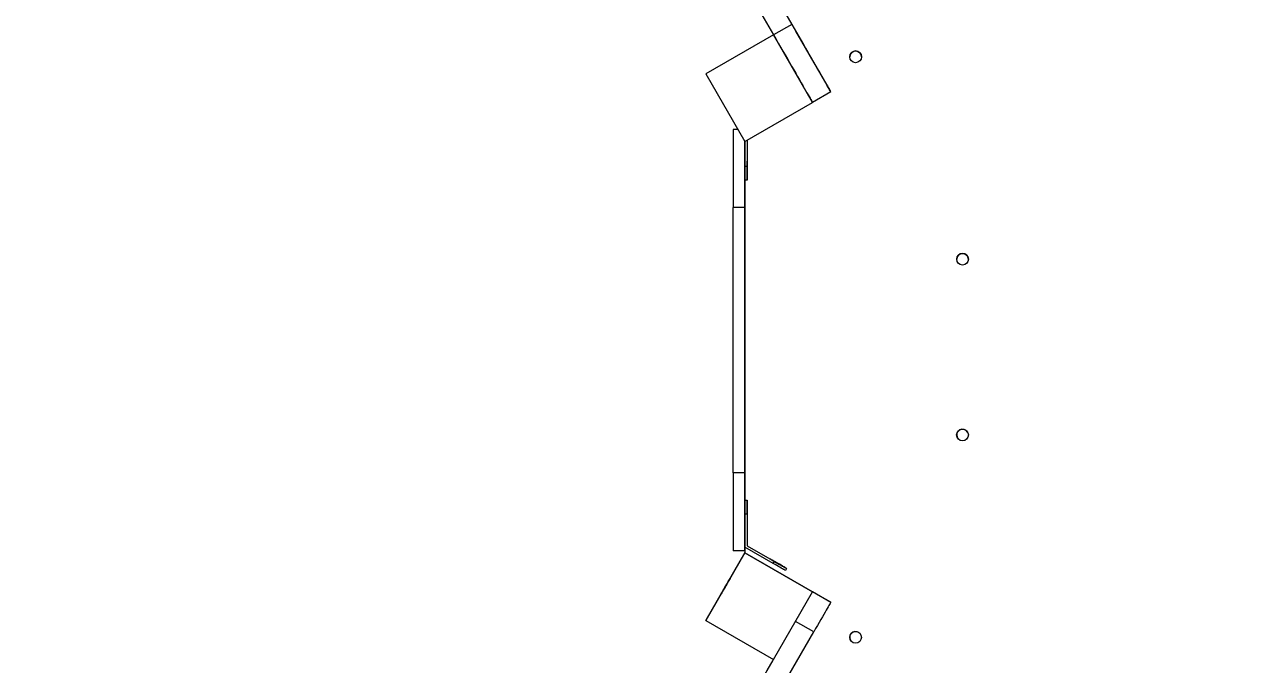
# Model space of a CAD drawing. Header units: millimetres. Extents: x 10684 to 26054, y -4768 to 6894.
# Drawn here: x 15979 to 17536, y 314 to 1134 of the extents above; entities that cross this region are included whole.
import ezdxf

# ---------------------------------------------------------------- set-up
doc = ezdxf.new("R2010")
doc.units = ezdxf.units.MM
for name, color, linetype in [('DIKOM_ОБЪЕКТ', 7, 'Continuous'), ('DIKOM_РАЗМЕР_ЗОНА', 7, 'Continuous'), ('DIKOM_РАЗМЕР_ОБЪЕКТА', 7, 'Continuous')]:
    doc.layers.add(name, color=color, linetype=linetype)
doc.styles.add('style1', font='arial.ttf', dxfattribs={"width": 0.8})
doc.dimstyles.new('1-50', dxfattribs={"dimtxt": 300, "dimasz": 200, "dimexe": 100, "dimexo": 0, "dimgap": 100, "dimtad": 1, "dimtxsty": 'style1', "dimcen": 200, "dimclrd": 7, "dimclre": 7, "dimclrt": 7, "dimadec": 1, "dimazin": 2, "dimtfac": 1, "dimtmove": 0, "dimatfit": 2, "dimfxl": 0, "dimlwd": 25, "dimlwe": 18, "dimarcsym": 0})

# ---------------------------------------------------------------- blocks, each defined once
blk = doc.blocks.new('*D10')
at = {"layer": 'Defpoints', "color": 0, "transparency": 16777216}
for p in [(23703.9, 6443.4), (23703.9, 1519.9), (10683.6, -343.4)]:
    blk.add_point(p, dxfattribs=at)
at = {"layer": 'DIKOM_РАЗМЕР_ЗОНА', "color": 7, "lineweight": 18, "transparency": 16777216}
for p, q in [((10683.6, -343.4), (10683.6, 6543.4)), ((23703.9, 1519.9), (23703.9, 6543.4))]:
    blk.add_line(p, q, dxfattribs=at)
at = {"layer": 'DIKOM_РАЗМЕР_ЗОНА', "color": 7, "lineweight": 25, "transparency": 16777216}
blk.add_line((10883.6, 6443.4), (23503.9, 6443.4), dxfattribs=at)
at = {"layer": 'DIKOM_РАЗМЕР_ЗОНА', "color": 7, "transparency": 16777216}
for points in [[(10883.6, 6476.7), (10883.6, 6410.1), (10683.6, 6443.4)], [(23503.9, 6476.7), (23503.9, 6410.1), (23703.9, 6443.4)]]:
    blk.add_solid(points, dxfattribs=at)
at = {"layer": 'DIKOM_РАЗМЕР_ЗОНА', "color": 7, "transparency": 16777216, "insert": (17260.4, 6696.7), "char_height": 300, "attachment_point": 5, "style": 'style1'}
blk.add_mtext('13000', dxfattribs=at)
blk = doc.blocks.new('*D11')
at = {"layer": 'Defpoints', "color": 0, "transparency": 16777216}
for p in [(22204.3, 5604.8), (22204.3, 1517.6), (12683.6, -576.7)]:
    blk.add_point(p, dxfattribs=at)
at = {"layer": 'DIKOM_РАЗМЕР_ОБЪЕКТА', "color": 7, "lineweight": 18, "transparency": 16777216}
for p, q in [((12683.6, -576.7), (12683.6, 5704.8)), ((22204.3, 1517.6), (22204.3, 5704.8))]:
    blk.add_line(p, q, dxfattribs=at)
at = {"layer": 'DIKOM_РАЗМЕР_ОБЪЕКТА', "color": 7, "lineweight": 25, "transparency": 16777216}
blk.add_line((12883.6, 5604.8), (22004.3, 5604.8), dxfattribs=at)
at = {"layer": 'DIKOM_РАЗМЕР_ОБЪЕКТА', "color": 7, "transparency": 16777216}
for points in [[(12883.6, 5638.1), (12883.6, 5571.5), (12683.6, 5604.8)], [(22004.3, 5638.1), (22004.3, 5571.5), (22204.3, 5604.8)]]:
    blk.add_solid(points, dxfattribs=at)
at = {"layer": 'DIKOM_РАЗМЕР_ОБЪЕКТА', "color": 7, "transparency": 16777216, "insert": (17246, 5858), "char_height": 300, "attachment_point": 5, "style": 'style1'}
blk.add_mtext('9500', dxfattribs=at)

msp = doc.modelspace()

# ---------------------------------------------------------------- linework, layer by layer
at = {"layer": 'DIKOM_ОБЪЕКТ', "color": 7, "linetype": 'Continuous', "lineweight": 15}
for p, q in [((16935.129, 1180.234), (16961.922, 1133.829)), ((16911.747, 1166.734), (16938.539, 1120.329)), ((16961.922, 1133.829), (16938.539, 1120.329)), ((16966.892, 1125.223), (17006.892, 1055.941)), ((16938.414, 1120.545), (16851.816, 1070.547)), ((16938.557, 1120.296), (16851.955, 1070.296)), ((16938.557, 1120.296), (16938.539, 1120.329)), ((16988.557, 1033.693), (16938.557, 1120.296)), ((17036.201, 1092.281), (17036.201, 1092.281)), ((16851.955, 1070.296), (16851.816, 1070.547)), ((16851.955, 1070.296), (16901.955, 983.693)), ((17011.916, 1047.237), (16988.533, 1033.737)), ((17011.892, 1047.28), (17011.916, 1047.237)), ((16901.955, 983.693), (16988.557, 1033.693)), ((16988.557, 1033.693), (16988.533, 1033.737)), ((16886.904, 999.229), (16886.905, 999.301)), ((16892.985, 999.229), (16886.904, 999.229)), ((16892.944, 999.301), (16886.905, 999.301)), ((16901.904, 952.233), (16901.904, 983.782)), ((16904.904, 985.396), (16904.904, 952.233)), ((16904.904, 985.396), (16904.904, 952.238)), ((16904.905, 985.396), (16904.905, 952.291)), ((16904.905, 985.396), (16904.905, 952.296)), ((16901.904, 952.233), (16904.904, 952.233)), ((16901.904, 934.236), (16901.904, 952.233)), ((16904.904, 949.781), (16904.904, 958.69)), ((16904.904, 952.291), (16904.905, 952.291)), ((16904.904, 934.236), (16904.904, 952.238)), ((16904.904, 952.233), (16904.904, 934.236)), ((16904.905, 949.839), (16904.905, 958.748)), ((16904.905, 934.293), (16904.905, 952.296)), ((16901.905, 899.315), (16901.905, 934.293)), ((16904.905, 934.293), (16904.904, 934.293)), ((16904.904, 934.236), (16901.904, 934.236)), ((16901.91, 934.236), (16901.91, 524.293)), ((16901.911, 934.236), (16901.911, 524.293)), ((16901.903, 899.214), (16886.903, 899.214)), ((16886.903, 559.214), (16886.903, 899.214)), ((16901.903, 559.214), (16901.903, 899.214)), ((16901.905, 899.315), (16901.905, 559.315)), ((16901.904, 879.239), (16901.905, 879.29)), ((17188.174, 832.881), (17188.174, 832.881)), ((16901.904, 779.239), (16901.905, 779.29)), ((16901.905, 779.29), (16901.904, 779.29)), ((16901.904, 679.239), (16901.905, 679.29)), ((17187.218, 611.475), (17187.218, 611.475)), ((16901.904, 579.239), (16901.905, 579.29)), ((16901.905, 579.29), (16901.904, 579.29)), ((16901.903, 559.214), (16886.903, 559.214)), ((16901.905, 524.293), (16901.905, 559.315)), ((16901.904, 506.233), (16901.904, 524.236)), ((16901.904, 524.236), (16904.904, 524.236)), ((16901.905, 524.236), (16901.905, 524.293)), ((16901.905, 524.293), (16904.905, 524.293)), ((16904.904, 524.236), (16904.904, 506.233)), ((16904.904, 506.238), (16904.904, 524.236)), ((16904.904, 506.233), (16901.904, 506.233)), ((16901.904, 464.233), (16901.904, 506.233)), ((16904.904, 508.736), (16904.904, 499.736)), ((16904.904, 506.238), (16904.904, 465.97)), ((16904.904, 506.233), (16904.904, 465.965)), ((16904.905, 508.793), (16904.905, 499.793)), ((16904.905, 506.296), (16904.905, 466.028)), ((16904.905, 506.291), (16904.905, 466.023)), ((16901.909, 456.927), (16851.909, 370.324)), ((16901.91, 457.088), (16851.912, 370.49)), ((16901.904, 459.229), (16886.904, 459.229)), ((16938.277, 443.233), (16901.904, 464.233)), ((16901.905, 459.301), (16901.904, 459.229)), ((16901.909, 456.927), (16901.91, 456.99)), ((16988.511, 406.926), (16901.909, 456.927)), ((16901.91, 464.23), (16901.91, 456.991)), ((16901.911, 456.989), (16901.91, 456.991)), ((16901.911, 464.229), (16901.911, 456.989)), ((16901.911, 456.989), (16988.513, 406.989)), ((16904.904, 465.965), (16904.904, 465.97)), ((16904.904, 465.97), (16939.777, 445.836)), ((16904.904, 465.965), (16939.777, 445.831)), ((16904.905, 466.023), (16904.905, 466.028)), ((16904.905, 466.028), (16939.778, 445.894)), ((16904.905, 466.023), (16939.778, 445.889)), ((16938.277, 443.233), (16939.777, 445.831)), ((16939.755, 445.849), (16939.778, 445.889)), ((16955.365, 436.834), (16953.865, 434.236)), ((16955.366, 436.891), (16955.341, 436.848)), ((16938.511, 320.324), (16988.511, 406.926)), ((16988.511, 406.989), (16988.51, 406.987)), ((16988.513, 406.989), (16988.511, 406.985)), ((16988.511, 406.926), (16988.513, 406.984)), ((16988.511, 406.937), (16988.512, 406.981)), ((17011.894, 393.437), (16988.511, 406.937)), ((17011.895, 393.481), (16988.512, 406.981)), ((17011.894, 393.437), (17011.895, 393.481)), ((16851.909, 370.324), (16851.912, 370.49)), ((16851.909, 370.324), (16938.511, 320.324)), ((16990.01, 355.526), (16966.629, 369.025)), ((16784.448, -0.536), (16990.01, 355.526)), ((16760.378, 11.773), (16938.511, 320.324))]:
    msp.add_line(p, q, dxfattribs=at)
at = {"layer": 'DIKOM_ОБЪЕКТ', "color": 7, "linetype": 'Continuous', "lineweight": 15, "flags": 128}
for points in [[(16961.922, 1133.829), (16964.941, 1128.6), (16967.949, 1123.39), (16970.935, 1118.218), (16973.887, 1113.104), (16976.797, 1108.065), (16979.652, 1103.12), (16982.442, 1098.287), (16985.157, 1093.584), (16987.788, 1089.028), (16990.324, 1084.635), (16992.757, 1080.422), (16995.076, 1076.403), (16997.275, 1072.595), (16999.345, 1069.009), (17001.279, 1065.661), (17003.068, 1062.561), (17004.708, 1059.721), (17006.191, 1057.152), (17007.513, 1054.862), (17008.669, 1052.861), (17009.654, 1051.155), (17010.464, 1049.751), (17011.098, 1048.654), (17011.552, 1047.867), (17011.825, 1047.394), (17011.916, 1047.237)], [(16938.539, 1120.329), (16941.558, 1115.1), (16944.566, 1109.89), (16947.552, 1104.718), (16950.505, 1099.604), (16953.414, 1094.565), (16956.269, 1089.62), (16959.059, 1084.787), (16961.775, 1080.084), (16964.405, 1075.527), (16966.941, 1071.135), (16969.374, 1066.922), (16971.694, 1062.903), (16973.893, 1059.095), (16975.963, 1055.509), (16977.896, 1052.161), (16979.686, 1049.061), (16981.325, 1046.221), (16982.809, 1043.652), (16984.131, 1041.362), (16985.286, 1039.361), (16986.271, 1037.655), (16987.082, 1036.251), (16987.715, 1035.154), (16988.169, 1034.367), (16988.442, 1033.894), (16988.533, 1033.737)], [(16984.898, 1094.035), (16984.987, 1093.881), (16985.245, 1093.433), (16985.651, 1092.731), (16986.167, 1091.836), (16986.748, 1090.83), (16987.343, 1089.8), (16987.898, 1088.839), (16988.364, 1088.032), (16988.7, 1087.45), (16988.875, 1087.146), (16988.875, 1087.146), (16988.7, 1087.45), (16988.364, 1088.032), (16987.898, 1088.839), (16987.343, 1089.801), (16986.748, 1090.83), (16986.167, 1091.837), (16985.651, 1092.731), (16985.245, 1093.434), (16984.987, 1093.882), (16984.898, 1094.035)], [(16984.916, 1094.003), (16985.005, 1093.848), (16985.264, 1093.4), (16985.669, 1092.698), (16986.185, 1091.804), (16986.767, 1090.797), (16987.361, 1089.767), (16987.916, 1088.806), (16988.382, 1087.999), (16988.718, 1087.417), (16988.894, 1087.113), (16988.893, 1087.113), (16988.718, 1087.418), (16988.382, 1087.999), (16987.916, 1088.807), (16987.361, 1089.768), (16986.766, 1090.798), (16986.185, 1091.804), (16985.669, 1092.698), (16985.263, 1093.401), (16985.005, 1093.849), (16984.916, 1094.003)], [(17011.892, 1047.28), (17011.796, 1047.446), (17011.511, 1047.939), (17011.049, 1048.74), (17010.428, 1049.817), (17009.67, 1051.13), (17008.805, 1052.627), (17007.867, 1054.252), (17006.892, 1055.941)], [(16886.904, 999.229), (16886.904, 999.045), (16886.903, 998.498), (16886.903, 997.588), (16886.903, 996.319), (16886.903, 994.696), (16886.903, 992.725), (16886.903, 990.413), (16886.903, 987.767), (16886.903, 984.799), (16886.903, 981.519), (16886.903, 977.938), (16886.903, 974.07), (16886.903, 969.929), (16886.903, 965.53), (16886.903, 960.889), (16886.903, 956.023), (16886.903, 950.95), (16886.903, 945.688), (16886.903, 940.257), (16886.903, 934.675), (16886.903, 928.965), (16886.903, 923.146), (16886.903, 917.24), (16886.903, 911.268), (16886.903, 905.252), (16886.903, 899.214)], [(16901.903, 983.782), (16901.903, 981.519), (16901.903, 977.938), (16901.903, 974.07), (16901.903, 969.929), (16901.903, 965.53), (16901.903, 960.889), (16901.903, 956.023), (16901.903, 950.95), (16901.903, 945.688), (16901.903, 940.257), (16901.903, 934.675), (16901.903, 928.965), (16901.903, 923.146), (16901.903, 917.24), (16901.903, 911.268), (16901.903, 905.252), (16901.903, 899.214)], [(16904.905, 952.291), (16904.905, 949.729), (16904.905, 947.22), (16904.905, 944.814), (16904.905, 942.56), (16904.905, 940.504), (16904.905, 938.688), (16904.905, 937.149), (16904.905, 935.919), (16904.905, 935.022), (16904.905, 934.476), (16904.905, 934.293)], [(16901.904, 879.239), (16901.904, 879.059), (16901.904, 878.519), (16901.904, 877.624), (16901.904, 876.381), (16901.904, 874.798), (16901.904, 872.886), (16901.904, 870.661), (16901.904, 868.137), (16901.904, 865.332), (16901.904, 862.268), (16901.904, 858.965), (16901.904, 855.449), (16901.904, 851.743), (16901.904, 847.875), (16901.904, 843.874), (16901.904, 839.766), (16901.904, 835.583), (16901.904, 831.354), (16901.904, 827.11), (16901.904, 822.881), (16901.904, 818.698), (16901.904, 814.591), (16901.904, 810.59), (16901.904, 806.723), (16901.904, 803.018), (16901.904, 799.502), (16901.904, 796.2), (16901.904, 793.137), (16901.904, 790.333), (16901.904, 787.81), (16901.904, 785.585), (16901.904, 783.675), (16901.904, 782.093), (16901.904, 780.851), (16901.904, 779.957), (16901.904, 779.419), (16901.904, 779.239)], [(16901.905, 779.29), (16901.905, 779.47), (16901.905, 780.01), (16901.905, 780.905), (16901.905, 782.148), (16901.905, 783.731), (16901.905, 785.643), (16901.905, 787.868), (16901.905, 790.392), (16901.905, 793.197), (16901.905, 796.261), (16901.905, 799.564), (16901.905, 803.08), (16901.905, 806.786), (16901.905, 810.654), (16901.905, 814.655), (16901.905, 818.763), (16901.905, 822.946), (16901.905, 827.175), (16901.905, 831.419), (16901.905, 835.648), (16901.905, 839.831), (16901.905, 843.938), (16901.905, 847.939), (16901.905, 851.806), (16901.905, 855.511), (16901.905, 859.027), (16901.905, 862.329), (16901.905, 865.392), (16901.905, 868.196), (16901.905, 870.719), (16901.905, 872.944), (16901.905, 874.854), (16901.905, 876.436), (16901.905, 877.678), (16901.905, 878.572), (16901.905, 879.11), (16901.905, 879.29)], [(16901.904, 679.239), (16901.904, 679.059), (16901.904, 678.519), (16901.904, 677.624), (16901.904, 676.381), (16901.904, 674.798), (16901.904, 672.887), (16901.904, 670.661), (16901.904, 668.137), (16901.904, 665.332), (16901.904, 662.268), (16901.904, 658.965), (16901.904, 655.448), (16901.904, 651.743), (16901.904, 647.875), (16901.904, 643.874), (16901.904, 639.766), (16901.904, 635.583), (16901.904, 631.354), (16901.904, 627.11), (16901.904, 622.881), (16901.904, 618.698), (16901.904, 614.591), (16901.904, 610.59), (16901.904, 606.723), (16901.904, 603.018), (16901.904, 599.502), (16901.904, 596.2), (16901.904, 593.136), (16901.904, 590.333), (16901.904, 587.81), (16901.904, 585.585), (16901.904, 583.675), (16901.904, 582.093), (16901.904, 580.851), (16901.904, 579.957), (16901.904, 579.419), (16901.904, 579.239)], [(16901.905, 579.29), (16901.905, 579.47), (16901.905, 580.01), (16901.905, 580.905), (16901.905, 582.148), (16901.905, 583.731), (16901.905, 585.642), (16901.905, 587.868), (16901.905, 590.393), (16901.905, 593.197), (16901.905, 596.261), (16901.905, 599.564), (16901.905, 603.081), (16901.905, 606.786), (16901.905, 610.654), (16901.905, 614.656), (16901.905, 618.763), (16901.905, 622.946), (16901.905, 627.175), (16901.905, 631.419), (16901.905, 635.648), (16901.905, 639.831), (16901.905, 643.938), (16901.905, 647.939), (16901.905, 651.806), (16901.905, 655.511), (16901.905, 659.027), (16901.905, 662.329), (16901.905, 665.393), (16901.905, 668.196), (16901.905, 670.719), (16901.905, 672.944), (16901.905, 674.854), (16901.905, 676.436), (16901.905, 677.678), (16901.905, 678.572), (16901.905, 679.11), (16901.905, 679.29)], [(16886.903, 559.214), (16886.903, 553.176), (16886.903, 547.161), (16886.903, 541.189), (16886.903, 535.283), (16886.903, 529.464), (16886.903, 523.755), (16886.903, 518.174), (16886.903, 512.743), (16886.903, 507.482), (16886.903, 502.41), (16886.903, 497.545), (16886.903, 492.905), (16886.903, 488.508), (16886.903, 484.368), (16886.903, 480.501), (16886.903, 476.922), (16886.903, 473.643), (16886.903, 470.676), (16886.903, 468.033), (16886.903, 465.722), (16886.903, 463.752), (16886.903, 462.131), (16886.903, 460.864), (16886.903, 459.956), (16886.904, 459.41), (16886.904, 459.229)], [(16901.903, 559.214), (16901.903, 553.176), (16901.903, 547.161), (16901.903, 541.189), (16901.903, 535.283), (16901.903, 529.464), (16901.903, 523.755), (16901.903, 518.174), (16901.903, 512.743), (16901.903, 507.482), (16901.903, 502.41), (16901.903, 497.545), (16901.903, 492.905), (16901.903, 488.508), (16901.903, 484.368), (16901.903, 480.501), (16901.903, 476.922), (16901.903, 473.643), (16901.903, 470.676), (16901.903, 468.033), (16901.903, 465.722), (16901.903, 463.752), (16901.903, 462.131), (16901.903, 460.864), (16901.904, 459.956), (16901.904, 459.41), (16901.904, 459.229)], [(16901.905, 459.301), (16901.905, 459.484), (16901.905, 460.031), (16901.905, 460.941), (16901.905, 462.21), (16901.905, 463.833), (16901.905, 464.232)], [(16938.045, 446.834), (16936.947, 447.468), (16935.938, 448.051), (16935.1, 448.535), (16934.5, 448.881), (16934.187, 449.061), (16934.187, 449.061), (16934.5, 448.88), (16935.099, 448.534), (16935.938, 448.05), (16936.947, 447.467), (16938.045, 446.833), (16939.143, 446.199), (16940.152, 445.617), (16940.99, 445.133), (16941.59, 444.787), (16941.902, 444.607), (16941.902, 444.607), (16941.59, 444.787), (16940.99, 445.134), (16940.152, 445.618), (16939.143, 446.201), (16938.045, 446.834)], [(16938.046, 446.892), (16936.948, 447.526), (16935.939, 448.108), (16935.101, 448.592), (16934.501, 448.938), (16934.188, 449.119), (16934.188, 449.118), (16934.501, 448.938), (16935.101, 448.591), (16935.939, 448.107), (16936.948, 447.525), (16938.046, 446.891), (16939.144, 446.257), (16940.153, 445.674), (16940.991, 445.191), (16941.591, 444.845), (16941.903, 444.664), (16941.903, 444.664), (16941.591, 444.845), (16940.991, 445.191), (16940.153, 445.676), (16939.144, 446.258), (16938.046, 446.892)], [(16953.865, 434.236), (16953.707, 434.327), (16953.234, 434.6), (16952.457, 435.048), (16951.391, 435.663), (16950.058, 436.432), (16948.485, 437.34), (16946.704, 438.368), (16944.752, 439.495), (16942.668, 440.698), (16940.495, 441.952), (16938.277, 443.233)], [(16955.365, 436.834), (16955.207, 436.926), (16954.734, 437.199), (16953.957, 437.648), (16952.891, 438.264), (16951.558, 439.034), (16949.985, 439.942), (16948.205, 440.97), (16946.253, 442.097), (16944.169, 443.301), (16941.995, 444.556), (16939.777, 445.836)], [(16939.777, 445.831), (16941.995, 444.55), (16944.168, 443.296), (16946.252, 442.093), (16948.204, 440.966), (16949.985, 439.938), (16951.558, 439.03), (16952.891, 438.261), (16953.957, 437.646), (16954.734, 437.198), (16955.207, 436.925), (16955.365, 436.834)], [(16955.366, 436.891), (16955.208, 436.983), (16954.735, 437.257), (16953.958, 437.706), (16952.892, 438.322), (16951.559, 439.091), (16949.986, 440), (16948.206, 441.028), (16946.254, 442.155), (16944.17, 443.358), (16941.996, 444.613), (16939.778, 445.894)], [(16939.778, 445.889), (16941.996, 444.608), (16944.17, 443.353), (16946.254, 442.15), (16948.206, 441.024), (16949.986, 439.996), (16951.559, 439.088), (16952.892, 438.319), (16953.958, 437.704), (16954.735, 437.255), (16955.208, 436.983), (16955.366, 436.891)], [(16870.16, 401.995), (16870.252, 402.154), (16870.526, 402.628), (16870.974, 403.404), (16871.583, 404.46), (16872.338, 405.767), (16873.218, 407.291), (16874.199, 408.989), (16875.253, 410.815), (16876.353, 412.72), (16877.467, 414.651), (16878.567, 416.556), (16879.621, 418.382), (16880.602, 420.08), (16881.482, 421.604), (16882.237, 422.912), (16882.847, 423.968), (16883.294, 424.744), (16883.568, 425.218), (16883.66, 425.378), (16883.568, 425.219), (16883.294, 424.745), (16882.847, 423.969), (16882.237, 422.913), (16881.482, 421.606), (16880.602, 420.082), (16879.622, 418.384), (16878.567, 416.557), (16877.467, 414.653), (16876.353, 412.722), (16875.253, 410.817), (16874.199, 408.991), (16873.218, 407.293), (16872.338, 405.769), (16871.583, 404.461), (16870.974, 403.405), (16870.526, 402.629), (16870.252, 402.155), (16870.16, 401.995)], [(16874.412, 409.457), (16874.505, 409.618), (16874.776, 410.087), (16875.206, 410.831), (16875.762, 411.795), (16876.403, 412.906), (16877.083, 414.082), (16877.749, 415.237), (16878.354, 416.284), (16878.851, 417.146), (16879.205, 417.759), (16879.389, 418.077), (16879.389, 418.077), (16879.205, 417.759), (16878.851, 417.146), (16878.354, 416.285), (16877.749, 415.238), (16877.083, 414.083), (16876.403, 412.907), (16875.762, 411.796), (16875.206, 410.832), (16874.776, 410.088), (16874.505, 409.618), (16874.412, 409.457)], [(17011.894, 393.437), (17011.802, 393.276), (17011.524, 392.795), (17011.063, 391.996), (17010.42, 390.882), (17009.598, 389.457), (17008.598, 387.726), (17007.426, 385.695), (17006.086, 383.373), (17004.581, 380.767), (17002.919, 377.887), (17001.105, 374.745), (16999.146, 371.351), (16997.049, 367.718), (16994.821, 363.86), (16992.472, 359.791), (16990.01, 355.526)], [(16837.503, 145.424), (16839.131, 148.245), (16845.325, 158.973), (16851.592, 169.829), (16857.927, 180.802), (16864.327, 191.886), (16870.784, 203.072), (16877.297, 214.351), (16883.858, 225.716), (16890.464, 237.159), (16897.11, 248.67), (16903.791, 260.241), (16910.501, 271.864), (16917.236, 283.53), (16923.991, 295.23), (16930.762, 306.957), (16937.542, 318.701), (16938.517, 320.389)]]:
    msp.add_lwpolyline(points, dxfattribs=at)
at = {"layer": 'DIKOM_ОБЪЕКТ', "color": 7, "linetype": 'Continuous', "lineweight": 15}
for centre in [(17043.701, 1092.204), (17180.674, 832.958), (17180.671, 607.815), (17043.697, 348.57)]:
    msp.add_circle(centre, 7.5, dxfattribs=at)
for centre, start, end in [((17043.701, 1092.204), 359.412702, 179.412489), ((17180.674, 832.958), 359.413222, 179.41288), ((17180.671, 607.815), 29.202991, 209.202991), ((17043.697, 348.57), 29.202991, 209.202991)]:
    msp.add_arc(centre, 7.5, start, end, dxfattribs=at)

# ---------------------------------------------------------------- dimensions: what is measured, and where the dimension line sits
at = {"layer": 'DIKOM_РАЗМЕР_ЗОНА'}
dim = msp.add_linear_dim(base=(23703.869, 6443.393), p1=(10683.599, -343.355), p2=(23703.869, 1519.85), text='13000', dimstyle='1-50', dxfattribs=at)
dim.commit()
dim.dimension.update_dxf_attribs({"geometry": '*D10', "text_midpoint": (17260.351, 6443.393), "dimtype": 160})
at = {"layer": 'DIKOM_РАЗМЕР_ОБЪЕКТА'}
dim = msp.add_linear_dim(base=(22204.333, 5604.786), p1=(12683.599, -576.702), p2=(22204.333, 1517.557), text='9500', dimstyle='1-50', dxfattribs=at)
dim.commit()
dim.dimension.update_dxf_attribs({"geometry": '*D11', "text_midpoint": (17246.027, 5604.786), "dimtype": 160})

doc.saveas('drawing.dxf')
